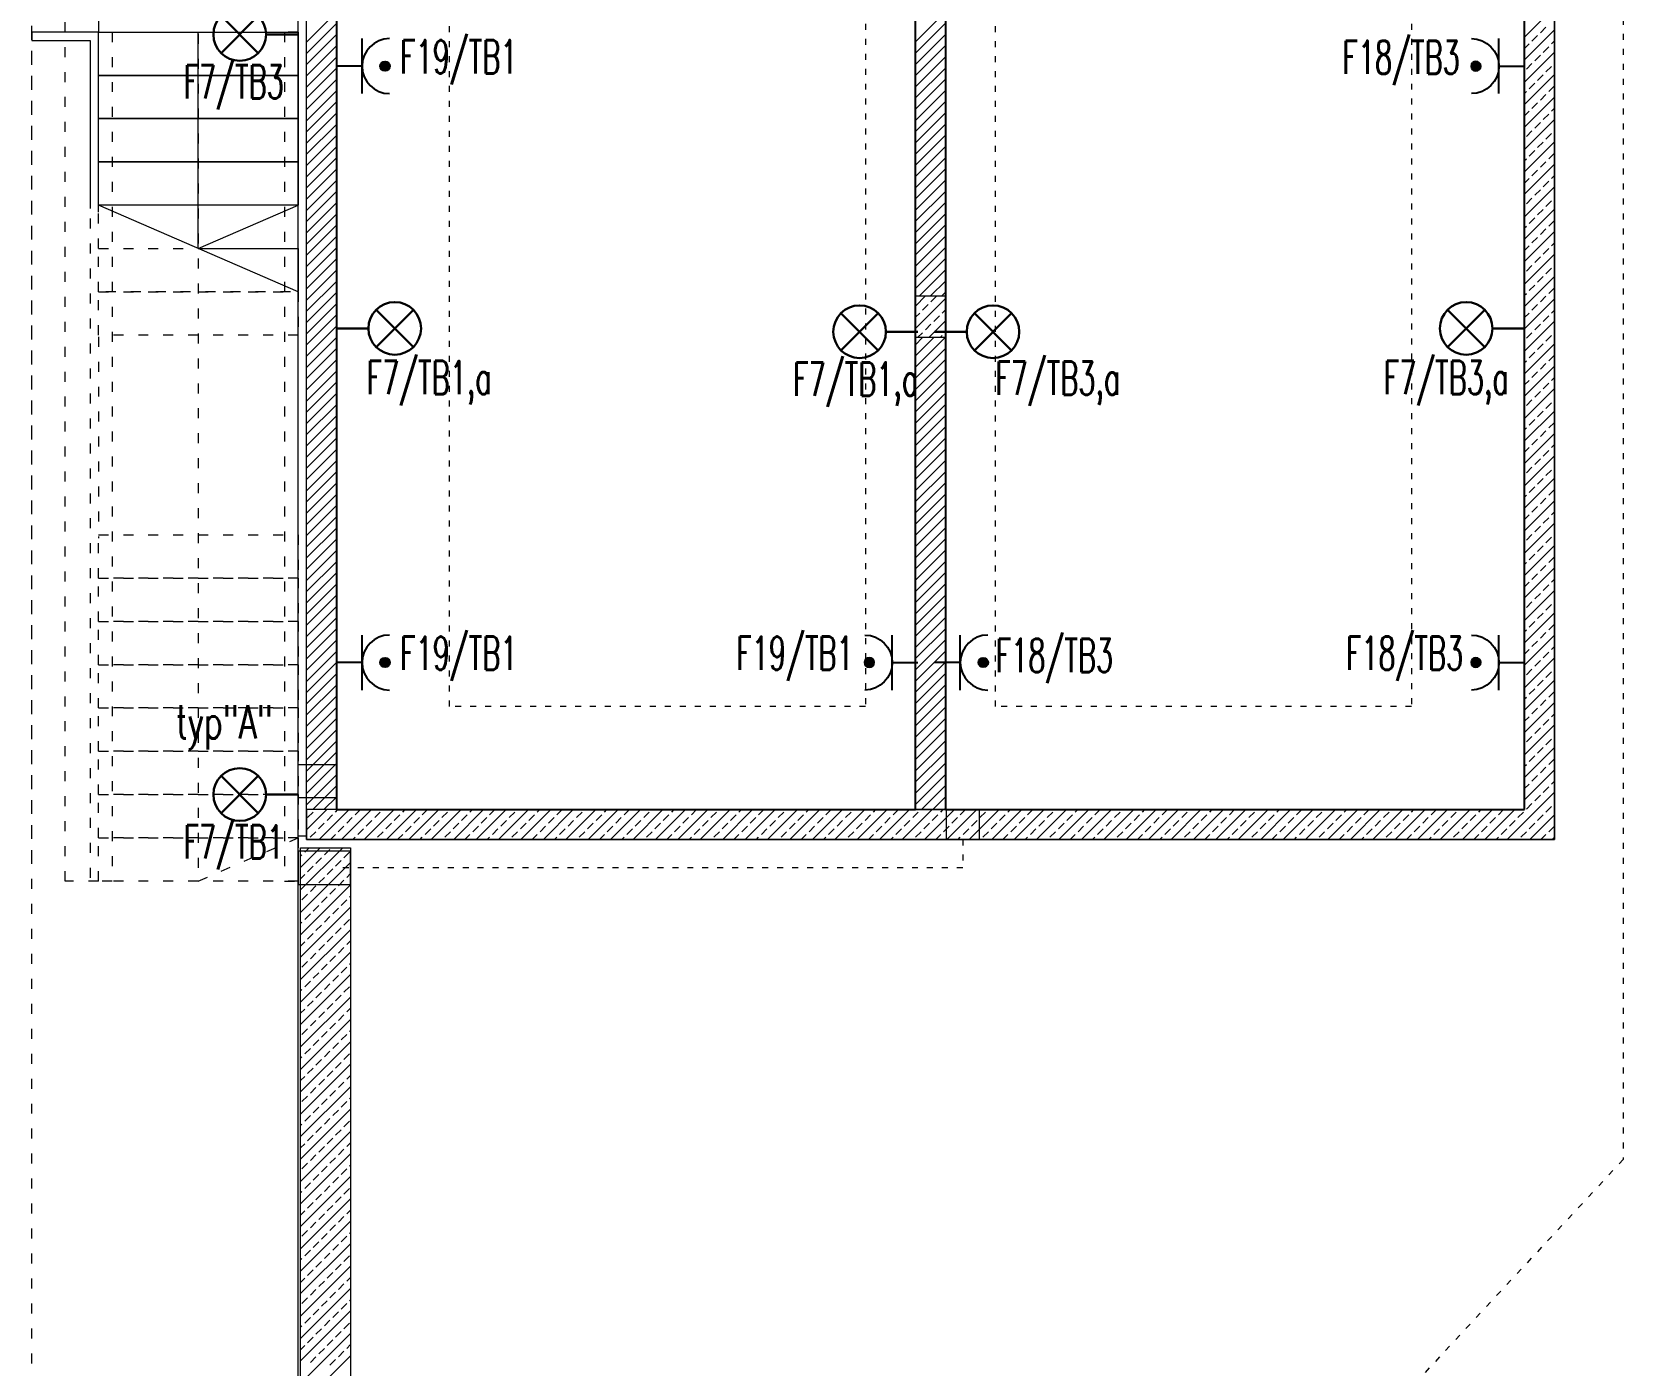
# Model space of a CAD drawing. Header units: millimetres. Extents: x 1780 to 154263, y -7240 to 17216.
# Drawn here: x 114868 to 115825, y 4085 to 4886 of the extents above; entities that cross this region are included whole.
import ezdxf

# ---------------------------------------------------------------- set-up
doc = ezdxf.new("R2010")
doc.units = ezdxf.units.MM
doc.linetypes.add('ACAD_ISO03W100', pattern=[30, 12, -18])
for name, color, linetype, lineweight in [('2d_SX_aranżacja niedrukowana', 191, 'Continuous', 5), ('2d_SX_gruba przekroje', 90, 'Continuous', 20), ('2d_SX_instalacje szkic - wentylacja nawiew', 170, 'Continuous', 5), ('2d_SX_instalacje szkic - wentylacja wywiew', 14, 'Continuous', 5), ('2d_SX_oznaczenia', 40, 'Continuous', 0), ('2d_SX_przebicia', 96, 'Continuous', 13), ('2d_SX_szraf', 251, 'Continuous', 0), ('2d_SX_warstwy', 181, 'Continuous', 9), ('2d_SX_widok', 10, 'Continuous', 9), ('SX_PZT_utwardzona', 10, 'Continuous', 9)]:
    doc.layers.add(name, color=color, linetype=linetype, lineweight=lineweight)
doc.layers.add('2d_SX_powierzchnia', color=251, linetype='Continuous', plot=False)
doc.layers.add('2d_SX_rewizja 18 września', color=210, linetype='Continuous')
doc.layers.add('60 instalacje elektryka', color=10, linetype='Continuous')
doc.styles.add('OPIS', font='simplex.shx', dxfattribs={"width": 0.7, "height": 4})

# ---------------------------------------------------------------- blocks, each defined once
blk = doc.blocks.new('PDKLD B2')
at = {"layer": '2d_SX_aranżacja niedrukowana', "color": 8, "linetype": 'ACAD_ISO03W100', "ltscale": 0.3}
for p, q in [((107485.88, -11805.09), (107485.88, -11305.09)), ((107735.88, -11305.09), (107735.88, -11805.09)), ((107813.88, -11805.09), (107813.88, -11305.09)), ((108063.88, -11305.09), (108063.88, -11805.09)), ((107735.88, -11805.09), (107485.88, -11805.09)), ((108063.88, -11805.09), (107813.88, -11805.09))]:
    blk.add_line(p, q, dxfattribs=at)
at = {"layer": '2d_SX_gruba przekroje', "color": 8}
for p, q in [((108149.88, -11252.09), (108149.88, -11885.09)), ((107394.88, -11885.09), (107394.88, -11280.09)), ((107417.88, -11275.09), (107417.88, -11867.09)), ((107765.88, -11275.09), (107765.88, -11867.09)), ((107783.88, -11867.09), (107783.88, -11275.09)), ((108131.88, -11867.09), (108131.88, -11275.09)), ((107417.88, -11867.09), (107763.38, -11867.09)), ((107781.38, -11867.09), (108131.88, -11867.09)), ((107399.88, -11883.09), (107394.88, -11883.09)), ((107394.88, -12235.36), (107394.88, -11884.09)), ((107394.88, -11885.09), (107394.88, -11885.09)), ((108149.88, -11885.09), (107399.88, -11885.09)), ((107426.38, -11890.09), (107426.38, -12226.92))]:
    blk.add_line(p, q, dxfattribs=at)
at = {"layer": '2d_SX_instalacje szkic - wentylacja nawiew', "color": 8, "linetype": 'ACAD_ISO03W100', "ltscale": 0.3}
for p, q in [((107794.38, -11885.09), (107794.38, -11902.09)), ((107794.38, -11902.09), (107417.88, -11902.09))]:
    blk.add_line(p, q, dxfattribs=at)
at = {"layer": '2d_SX_instalacje szkic - wentylacja wywiew', "color": 8, "linetype": 'ACAD_ISO03W100', "ltscale": 0.3}
for p, q in [((108191.13, -11275.09), (108191.13, -12077.34)), ((108191.13, -12077.34), (107717.38, -12586.09))]:
    blk.add_line(p, q, dxfattribs=at)
at = {"layer": '2d_SX_oznaczenia', "color": 8, "ltscale": 0.5}
for p, q in [((107334.88, -11530.09), (107334.88, -11400.09)), ((107394.88, -11556.09), (107274.88, -11504.09)), ((107334.88, -11530.09), (107394.88, -11504.09))]:
    blk.add_line(p, q, dxfattribs=at)
at = {"layer": '2d_SX_oznaczenia', "color": 8, "linetype": 'ACAD_ISO03W100', "ltscale": 0.5}
for p, q in [((107334.88, -11401.09), (107334.88, -11910.09)), ((107334.88, -11910.09), (107394.88, -11884.09))]:
    blk.add_line(p, q, dxfattribs=at)
at = {"layer": '2d_SX_powierzchnia', "color": 8}
for p, q in [((107417.88, -11275.09), (107417.88, -11867.09)), ((107765.88, -11867.09), (107765.88, -11275.09)), ((107783.88, -11275.09), (107783.88, -11867.09)), ((108131.88, -11867.09), (108131.88, -11275.09)), ((107417.88, -11867.09), (107765.88, -11867.09)), ((107783.88, -11867.09), (108131.88, -11867.09))]:
    blk.add_line(p, q, dxfattribs=at)
at = {"layer": '2d_SX_przebicia', "color": 8}
for p, q in [((107394.88, -11860.09), (107394.88, -11840.09)), ((107394.88, -11840.09), (107417.88, -11840.09)), ((107417.88, -11840.09), (107417.88, -11860.09)), ((107417.88, -11860.09), (107394.88, -11860.09)), ((107784.38, -11867.09), (107784.38, -11885.09)), ((107804.38, -11867.09), (107784.38, -11867.09)), ((107804.38, -11885.09), (107804.38, -11867.09)), ((107784.38, -11885.09), (107804.38, -11885.09)), ((107426.38, -11892.09), (107394.88, -11892.09)), ((107394.88, -11892.09), (107394.88, -11912.09)), ((107426.38, -11912.09), (107426.38, -11892.09)), ((107394.88, -11912.09), (107426.38, -11912.09))]:
    blk.add_line(p, q, dxfattribs=at)
at = {"layer": '2d_SX_szraf', "color": 8, "linetype": 'Continuous'}
for p, q in [((107399.88, -11406.18), (107417.88, -11388.18)), ((107765.88, -11406.01), (107783.88, -11388.01)), ((108131.88, -11403.24), (108149.88, -11385.24)), ((107399.88, -11412.91), (107417.88, -11394.91)), ((107765.88, -11412.74), (107783.88, -11394.74)), ((108141.37, -11400.49), (108144.74, -11397.12)), ((107399.88, -11419.65), (107417.88, -11401.65)), ((107765.88, -11419.48), (107783.88, -11401.48)), ((108131.88, -11416.72), (108149.88, -11398.72)), ((108131.88, -11409.98), (108134.63, -11407.22)), ((108136.32, -11405.54), (108139.68, -11402.17)), ((108148.1, -11407.22), (108149.88, -11405.45)), ((107399.88, -11426.38), (107417.88, -11408.38)), ((107399.88, -11433.12), (107417.88, -11415.12)), ((107765.88, -11426.21), (107783.88, -11408.21)), ((107765.88, -11432.95), (107783.88, -11414.95)), ((108131.88, -11430.19), (108149.88, -11412.19)), ((108138, -11417.33), (108141.37, -11413.96)), ((108143.05, -11412.28), (108146.42, -11408.91)), ((107399.88, -11439.85), (107417.88, -11421.85)), ((107765.88, -11439.68), (107783.88, -11421.68)), ((108131.88, -11443.66), (108149.88, -11425.66)), ((108132.95, -11422.38), (108136.32, -11419.01)), ((108139.68, -11429.11), (108143.05, -11425.75)), ((108144.74, -11424.06), (108148.1, -11420.69)), ((108149.79, -11419.01), (108149.88, -11418.92)), ((107399.88, -11446.59), (107417.88, -11428.59)), ((107399.88, -11453.32), (107417.88, -11435.32)), ((107765.88, -11446.42), (107783.88, -11428.42)), ((107765.88, -11453.15), (107783.88, -11435.15)), ((108131.88, -11436.92), (108132.95, -11435.85)), ((108134.63, -11434.16), (108138, -11430.8)), ((108146.42, -11435.85), (108149.79, -11432.48)), ((107399.88, -11460.06), (107417.88, -11442.06)), ((107765.88, -11459.89), (107783.88, -11441.89)), ((108131.88, -11457.13), (108149.88, -11439.13)), ((108136.32, -11445.95), (108139.68, -11442.58)), ((108141.37, -11440.9), (108144.74, -11437.53)), ((108148.1, -11447.63), (108149.88, -11445.86)), ((107399.88, -11466.79), (107417.88, -11448.79)), ((107399.88, -11473.53), (107417.88, -11455.53)), ((107765.88, -11466.62), (107783.88, -11448.62)), ((107765.88, -11473.36), (107783.88, -11455.36)), ((108131.88, -11450.39), (108134.63, -11447.63)), ((108131.88, -11470.6), (108149.88, -11452.6)), ((108138, -11457.74), (108141.37, -11454.37)), ((108143.05, -11452.69), (108146.42, -11449.32)), ((107399.88, -11480.26), (107417.88, -11462.26)), ((107765.88, -11480.09), (107783.88, -11462.09)), ((108132.95, -11462.79), (108136.32, -11459.42)), ((108144.74, -11464.47), (108148.1, -11461.11)), ((108149.79, -11459.42), (108149.88, -11459.33)), ((107399.88, -11487), (107417.88, -11469)), ((107765.88, -11486.83), (107783.88, -11468.83)), ((108131.88, -11484.07), (108149.88, -11466.07)), ((108134.63, -11474.58), (108138, -11471.21)), ((108139.68, -11469.52), (108143.05, -11466.16)), ((108146.42, -11476.26), (108149.79, -11472.89)), ((107399.88, -11493.73), (107417.88, -11475.73)), ((107399.88, -11500.47), (107417.88, -11482.47)), ((107765.88, -11493.56), (107783.88, -11475.56)), ((107765.88, -11500.3), (107783.88, -11482.3)), ((108131.88, -11477.33), (108132.95, -11476.26)), ((108131.88, -11497.54), (108149.88, -11479.54)), ((108136.32, -11486.36), (108139.68, -11482.99)), ((108141.37, -11481.31), (108144.74, -11477.94)), ((107399.88, -11507.2), (107417.88, -11489.2)), ((107765.88, -11507.03), (107783.88, -11489.03)), ((108131.88, -11490.8), (108134.63, -11488.05)), ((108131.88, -11511.01), (108149.88, -11493.01)), ((108143.05, -11493.1), (108146.42, -11489.73)), ((108148.1, -11488.05), (108149.88, -11486.27)), ((107399.88, -11513.94), (107417.88, -11495.94)), ((107399.88, -11520.67), (107417.88, -11502.67)), ((107765.88, -11513.77), (107783.88, -11495.77)), ((107765.88, -11520.5), (107783.88, -11502.5)), ((108132.95, -11503.2), (108136.32, -11499.83)), ((108138, -11498.15), (108141.37, -11494.78)), ((108144.74, -11504.88), (108148.1, -11501.52)), ((108149.79, -11499.83), (108149.88, -11499.74)), ((107399.88, -11527.41), (107417.88, -11509.41)), ((107765.88, -11527.24), (107783.88, -11509.24)), ((108131.88, -11524.48), (108149.88, -11506.48)), ((108134.63, -11514.99), (108138, -11511.62)), ((108139.68, -11509.94), (108143.05, -11506.57)), ((107399.88, -11534.14), (107417.88, -11516.14)), ((107765.88, -11533.97), (107783.88, -11515.97)), ((107765.88, -11540.71), (107783.88, -11522.71)), ((108131.88, -11517.74), (108132.95, -11516.67)), ((108131.88, -11537.95), (108149.88, -11519.95)), ((108141.37, -11521.72), (108144.74, -11518.35)), ((108146.42, -11516.67), (108149.79, -11513.3)), ((107399.88, -11540.88), (107417.88, -11522.88)), ((107399.88, -11547.62), (107417.88, -11529.62)), ((107765.88, -11547.45), (107783.88, -11529.45)), ((108131.88, -11531.21), (108134.63, -11528.46)), ((108136.32, -11526.77), (108139.68, -11523.41)), ((108143.05, -11533.51), (108146.42, -11530.14)), ((108148.1, -11528.46), (108149.88, -11526.68)), ((107399.88, -11554.35), (107417.88, -11536.35)), ((107765.88, -11554.18), (107783.88, -11536.18)), ((108131.88, -11551.42), (108149.88, -11533.42)), ((108132.95, -11543.61), (108136.32, -11540.24)), ((108138, -11538.56), (108141.37, -11535.19)), ((108144.74, -11545.3), (108148.1, -11541.93)), ((108149.79, -11540.24), (108149.88, -11540.15)), ((107399.88, -11561.09), (107417.88, -11543.09)), ((107399.88, -11567.82), (107417.88, -11549.82)), ((107768.2, -11558.59), (107783.88, -11542.92)), ((107774.94, -11558.59), (107783.88, -11549.65)), ((108131.88, -11564.89), (108149.88, -11546.89)), ((108139.68, -11550.35), (108143.05, -11546.98)), ((107399.88, -11574.56), (107417.88, -11556.56)), ((107765.88, -11564.69), (107771.98, -11558.59)), ((107765.88, -11578.16), (107783.88, -11560.16)), ((107775.17, -11562.13), (107778.53, -11558.77)), ((107781.68, -11558.59), (107783.88, -11556.39)), ((108131.88, -11558.15), (108132.95, -11557.08)), ((108131.88, -11578.36), (108149.88, -11560.36)), ((108134.63, -11555.4), (108138, -11552.03)), ((108141.37, -11562.13), (108144.74, -11558.77)), ((108146.42, -11557.08), (108149.79, -11553.71)), ((107399.88, -11581.29), (107417.88, -11563.29)), ((107399.88, -11588.03), (107417.88, -11570.03)), ((107765.88, -11571.42), (107768.43, -11568.87)), ((107770.12, -11567.18), (107773.48, -11563.82)), ((107776.85, -11573.92), (107780.22, -11570.55)), ((107781.9, -11568.87), (107783.88, -11566.89)), ((108131.88, -11571.62), (108134.63, -11568.87)), ((108136.32, -11567.18), (108139.68, -11563.82)), ((108143.05, -11573.92), (108146.42, -11570.55)), ((108148.1, -11568.87), (108149.88, -11567.09)), ((107399.88, -11594.76), (107417.88, -11576.76)), ((107771.8, -11578.97), (107775.17, -11575.6)), ((107773.92, -11583.59), (107783.88, -11573.63)), ((108131.88, -11591.83), (108149.88, -11573.83)), ((108138, -11578.97), (108141.37, -11575.6)), ((107399.88, -11601.5), (107417.88, -11583.5)), ((107765.88, -11587.86), (107770.15, -11583.59)), ((107765.88, -11594.59), (107776.88, -11583.59)), ((107765.88, -11601.33), (107783.62, -11583.59)), ((107767.18, -11583.59), (107770.12, -11580.65)), ((107780.65, -11583.59), (107781.9, -11582.34)), ((107783.59, -11580.65), (107783.88, -11580.36)), ((108131.88, -11605.3), (108149.88, -11587.3)), ((108132.95, -11584.02), (108136.32, -11580.65)), ((108139.68, -11590.76), (108143.05, -11587.39)), ((108144.74, -11585.71), (108148.1, -11582.34)), ((108149.79, -11580.65), (108149.88, -11580.57)), ((107399.88, -11608.23), (107417.88, -11590.23)), ((107399.88, -11614.97), (107417.88, -11596.97)), ((107765.88, -11608.06), (107783.88, -11590.06)), ((107765.88, -11614.8), (107783.88, -11596.8)), ((108131.88, -11598.57), (108132.95, -11597.49)), ((108134.63, -11595.81), (108138, -11592.44)), ((108141.37, -11602.54), (108144.74, -11599.18)), ((108146.42, -11597.49), (108149.79, -11594.13)), ((107399.88, -11621.7), (107417.88, -11603.7)), ((107765.88, -11621.53), (107783.88, -11603.53)), ((108131.88, -11618.77), (108149.88, -11600.77)), ((108136.32, -11607.6), (108139.68, -11604.23)), ((108148.1, -11609.28), (108149.88, -11607.51)), ((107399.88, -11628.44), (107417.88, -11610.44)), ((107399.88, -11635.17), (107417.88, -11617.17)), ((107765.88, -11628.27), (107783.88, -11610.27)), ((107765.88, -11635), (107783.88, -11617)), ((108131.88, -11612.04), (108134.63, -11609.28)), ((108131.88, -11632.24), (108149.88, -11614.24)), ((108138, -11619.38), (108141.37, -11616.01)), ((108143.05, -11614.33), (108146.42, -11610.96)), ((107399.88, -11641.91), (107417.88, -11623.91)), ((107765.88, -11641.74), (107783.88, -11623.74)), ((108131.88, -11645.71), (108149.88, -11627.71)), ((108132.95, -11624.43), (108136.32, -11621.07)), ((108139.68, -11631.17), (108143.05, -11627.8)), ((108144.74, -11626.12), (108148.1, -11622.75)), ((108149.79, -11621.07), (108149.88, -11620.98)), ((107399.88, -11648.64), (107417.88, -11630.64)), ((107399.88, -11655.38), (107417.88, -11637.38)), ((107765.88, -11648.47), (107783.88, -11630.47)), ((107765.88, -11655.21), (107783.88, -11637.21)), ((108134.63, -11636.22), (108138, -11632.85)), ((108146.42, -11637.9), (108149.79, -11634.54)), ((107399.88, -11662.11), (107417.88, -11644.11)), ((107765.88, -11661.94), (107783.88, -11643.94)), ((108131.88, -11638.98), (108132.95, -11637.9)), ((108131.88, -11659.18), (108149.88, -11641.18)), ((108136.32, -11648.01), (108139.68, -11644.64)), ((108141.37, -11642.96), (108144.74, -11639.59)), ((107399.88, -11668.85), (107417.88, -11650.85)), ((107765.88, -11668.68), (107783.88, -11650.68)), ((108131.88, -11652.45), (108134.63, -11649.69)), ((108131.88, -11672.65), (108149.88, -11654.65)), ((108138, -11659.79), (108141.37, -11656.43)), ((108143.05, -11654.74), (108146.42, -11651.37)), ((108148.1, -11649.69), (108149.88, -11647.92)), ((107399.88, -11675.58), (107417.88, -11657.58)), ((107399.88, -11682.32), (107417.88, -11664.32)), ((107765.88, -11675.41), (107783.88, -11657.41)), ((107765.88, -11682.15), (107783.88, -11664.15)), ((108132.95, -11664.84), (108136.32, -11661.48)), ((108144.74, -11666.53), (108148.1, -11663.16)), ((108149.79, -11661.48), (108149.88, -11661.39)), ((107399.88, -11689.05), (107417.88, -11671.05)), ((107765.88, -11688.88), (107783.88, -11670.88)), ((108131.88, -11686.12), (108149.88, -11668.12)), ((108134.63, -11676.63), (108138, -11673.26)), ((108139.68, -11671.58), (108143.05, -11668.21)), ((108146.42, -11678.32), (108149.79, -11674.95)), ((107399.88, -11695.79), (107417.88, -11677.79)), ((107399.88, -11702.52), (107417.88, -11684.52)), ((107765.88, -11695.62), (107783.88, -11677.62)), ((107765.88, -11702.35), (107783.88, -11684.35)), ((108131.88, -11679.39), (108132.95, -11678.32)), ((108131.88, -11699.59), (108149.88, -11681.59)), ((108136.32, -11688.42), (108139.68, -11685.05)), ((108141.37, -11683.37), (108144.74, -11680)), ((107399.88, -11709.26), (107417.88, -11691.26)), ((107765.88, -11709.09), (107783.88, -11691.09)), ((108131.88, -11692.86), (108134.63, -11690.1)), ((108143.05, -11695.15), (108146.42, -11691.79)), ((108148.1, -11690.1), (108149.88, -11688.33)), ((107399.88, -11715.99), (107417.88, -11697.99)), ((107765.88, -11715.82), (107783.88, -11697.82)), ((108131.88, -11713.06), (108149.88, -11695.06)), ((108132.95, -11705.26), (108136.32, -11701.89)), ((108138, -11700.2), (108141.37, -11696.84)), ((108144.74, -11706.94), (108148.1, -11703.57)), ((108149.79, -11701.89), (108149.88, -11701.8)), ((107399.88, -11722.73), (107417.88, -11704.73)), ((107399.88, -11729.47), (107417.88, -11711.47)), ((107765.88, -11722.56), (107783.88, -11704.56)), ((107765.88, -11729.3), (107783.88, -11711.3)), ((108131.88, -11726.53), (108149.88, -11708.53)), ((108134.63, -11717.04), (108138, -11713.67)), ((108139.68, -11711.99), (108143.05, -11708.62)), ((107399.88, -11736.2), (107417.88, -11718.2)), ((107765.88, -11736.03), (107783.88, -11718.03)), ((108131.88, -11719.8), (108132.95, -11718.73)), ((108131.88, -11740), (108149.88, -11722)), ((108141.37, -11723.78), (108144.74, -11720.41)), ((108146.42, -11718.73), (108149.79, -11715.36)), ((107399.88, -11742.94), (107417.88, -11724.94)), ((107399.88, -11749.67), (107417.88, -11731.67)), ((107765.88, -11742.77), (107783.88, -11724.77)), ((107765.88, -11749.5), (107783.88, -11731.5)), ((108131.88, -11733.27), (108134.63, -11730.51)), ((108136.32, -11728.83), (108139.68, -11725.46)), ((108143.05, -11735.56), (108146.42, -11732.2)), ((108148.1, -11730.51), (108149.88, -11728.74)), ((107399.88, -11756.41), (107417.88, -11738.41)), ((107765.88, -11756.24), (107783.88, -11738.24)), ((108131.88, -11753.47), (108149.88, -11735.47)), ((108132.95, -11745.67), (108136.32, -11742.3)), ((108138, -11740.62), (108141.37, -11737.25)), ((108149.79, -11742.3), (108149.88, -11742.21)), ((107399.88, -11763.14), (107417.88, -11745.14)), ((107399.88, -11769.88), (107417.88, -11751.88)), ((107765.88, -11762.97), (107783.88, -11744.97)), ((107765.88, -11769.71), (107783.88, -11751.71)), ((108131.88, -11766.95), (108149.88, -11748.95)), ((108139.68, -11752.4), (108143.05, -11749.03)), ((108144.74, -11747.35), (108148.1, -11743.98)), ((107399.88, -11776.61), (107417.88, -11758.61)), ((107765.88, -11776.44), (107783.88, -11758.44)), ((108131.88, -11760.21), (108132.95, -11759.14)), ((108134.63, -11757.45), (108138, -11754.09)), ((108141.37, -11764.19), (108144.74, -11760.82)), ((108146.42, -11759.14), (108149.79, -11755.77)), ((107399.88, -11783.35), (107417.88, -11765.35)), ((107765.88, -11783.18), (107783.88, -11765.18)), ((108131.88, -11780.42), (108149.88, -11762.42)), ((108131.88, -11773.68), (108134.63, -11770.92)), ((108136.32, -11769.24), (108139.68, -11765.87)), ((108148.1, -11770.92), (108149.88, -11769.15)), ((107399.88, -11790.08), (107417.88, -11772.08)), ((107399.88, -11796.82), (107417.88, -11778.82)), ((107765.88, -11789.91), (107783.88, -11771.91)), ((107765.88, -11796.65), (107783.88, -11778.65)), ((108131.88, -11793.89), (108149.88, -11775.89)), ((108138, -11781.03), (108141.37, -11777.66)), ((108143.05, -11775.98), (108146.42, -11772.61)), ((107399.88, -11803.55), (107417.88, -11785.55)), ((107765.88, -11803.38), (107783.88, -11785.38)), ((108131.88, -11807.36), (108149.88, -11789.36)), ((108132.95, -11786.08), (108136.32, -11782.71)), ((108139.68, -11792.81), (108143.05, -11789.45)), ((108144.74, -11787.76), (108148.1, -11784.39)), ((108149.79, -11782.71), (108149.88, -11782.62)), ((107399.88, -11810.29), (107417.88, -11792.29)), ((107399.88, -11817.02), (107417.88, -11799.02)), ((107765.88, -11810.12), (107783.88, -11792.12)), ((107765.88, -11816.85), (107783.88, -11798.85)), ((108131.88, -11800.62), (108132.95, -11799.55)), ((108134.63, -11797.86), (108138, -11794.5)), ((108146.42, -11799.55), (108149.79, -11796.18)), ((107399.88, -11823.76), (107417.88, -11805.76)), ((107765.88, -11823.59), (107783.88, -11805.59)), ((108131.88, -11820.83), (108149.88, -11802.83)), ((108136.32, -11809.65), (108139.68, -11806.28)), ((108141.37, -11804.6), (108144.74, -11801.23)), ((108148.1, -11811.34), (108149.88, -11809.56)), ((107399.88, -11830.49), (107417.88, -11812.49)), ((107399.88, -11837.23), (107417.88, -11819.23)), ((107765.88, -11830.32), (107783.88, -11812.32)), ((107765.88, -11837.06), (107783.88, -11819.06)), ((108131.88, -11814.09), (108134.63, -11811.34)), ((108131.88, -11834.3), (108149.88, -11816.3)), ((108138, -11821.44), (108141.37, -11818.07)), ((108143.05, -11816.39), (108146.42, -11813.02)), ((107399.88, -11843.96), (107417.88, -11825.96)), ((107765.88, -11843.79), (107783.88, -11825.79)), ((108132.95, -11826.49), (108136.32, -11823.12)), ((108144.74, -11828.17), (108148.1, -11824.81)), ((108149.79, -11823.12), (108149.88, -11823.03)), ((107399.88, -11850.7), (107417.88, -11832.7)), ((107765.88, -11850.53), (107783.88, -11832.53)), ((108131.88, -11847.77), (108149.88, -11829.77)), ((108134.63, -11838.28), (108138, -11834.91)), ((108139.68, -11833.22), (108143.05, -11829.86)), ((108146.42, -11839.96), (108149.79, -11836.59)), ((107399.88, -11857.43), (107417.88, -11839.43)), ((107399.88, -11864.17), (107417.88, -11846.17)), ((107765.88, -11857.26), (107783.88, -11839.26)), ((107765.88, -11864), (107783.88, -11846)), ((108131.88, -11841.03), (108132.95, -11839.96)), ((108131.88, -11861.24), (108149.88, -11843.24)), ((108136.32, -11850.06), (108139.68, -11846.7)), ((108141.37, -11845.01), (108144.74, -11841.64)), ((107403.69, -11867.09), (107417.88, -11852.9)), ((107769.52, -11867.09), (107783.88, -11852.73)), ((108121.5, -11885.09), (108149.88, -11856.71)), ((108131.88, -11854.5), (108134.63, -11851.75)), ((108143.05, -11856.8), (108146.42, -11853.43)), ((108148.1, -11851.75), (108149.88, -11849.97)), ((107410.43, -11867.09), (107417.88, -11859.64)), ((107417.16, -11867.09), (107417.88, -11866.37)), ((107776.26, -11867.09), (107783.88, -11859.47)), ((107782.99, -11867.09), (107783.88, -11866.2)), ((108132.95, -11866.9), (108136.32, -11863.53)), ((108138, -11861.85), (108141.37, -11858.48)), ((108144.74, -11868.58), (108148.1, -11865.22)), ((108149.79, -11863.53), (108149.88, -11863.44)), ((107399.88, -11879.31), (107412.1, -11867.09)), ((107400.5, -11871.95), (107403.86, -11868.58)), ((107407.23, -11878.69), (107410.6, -11875.32)), ((107407.57, -11885.09), (107425.57, -11867.09)), ((107412.28, -11873.64), (107415.65, -11870.27)), ((107417.33, -11868.58), (107418.83, -11867.09)), ((107421.04, -11885.09), (107439.04, -11867.09)), ((107424.07, -11875.32), (107427.44, -11871.95)), ((107429.12, -11870.27), (107432.3, -11867.09)), ((107434.51, -11885.09), (107452.51, -11867.09)), ((107435.86, -11877), (107439.22, -11873.64)), ((107440.91, -11871.95), (107444.28, -11868.58)), ((107447.64, -11878.69), (107451.01, -11875.32)), ((107447.98, -11885.09), (107465.98, -11867.09)), ((107452.69, -11873.64), (107456.06, -11870.27)), ((107457.75, -11868.58), (107459.24, -11867.09)), ((107461.45, -11885.09), (107479.45, -11867.09)), ((107464.48, -11875.32), (107467.85, -11871.95)), ((107469.53, -11870.27), (107472.71, -11867.09)), ((107474.92, -11885.09), (107492.92, -11867.09)), ((107476.27, -11877), (107479.64, -11873.64)), ((107481.32, -11871.95), (107484.69, -11868.58)), ((107488.05, -11878.69), (107491.42, -11875.32)), ((107488.39, -11885.09), (107506.39, -11867.09)), ((107493.11, -11873.64), (107496.47, -11870.27)), ((107498.16, -11868.58), (107499.65, -11867.09)), ((107501.86, -11885.09), (107519.86, -11867.09)), ((107504.89, -11875.32), (107508.26, -11871.95)), ((107509.94, -11870.27), (107513.12, -11867.09)), ((107515.33, -11885.09), (107533.33, -11867.09)), ((107516.68, -11877), (107520.05, -11873.64)), ((107521.73, -11871.95), (107525.1, -11868.58)), ((107528.47, -11878.69), (107531.83, -11875.32)), ((107528.8, -11885.09), (107546.8, -11867.09)), ((107533.52, -11873.64), (107536.88, -11870.27)), ((107538.57, -11868.58), (107540.07, -11867.09)), ((107542.27, -11885.09), (107560.27, -11867.09)), ((107545.3, -11875.32), (107548.67, -11871.95)), ((107550.35, -11870.27), (107553.54, -11867.09)), ((107555.74, -11885.09), (107573.74, -11867.09)), ((107557.09, -11877), (107560.46, -11873.64)), ((107562.14, -11871.95), (107565.51, -11868.58)), ((107568.88, -11878.69), (107572.24, -11875.32)), ((107569.21, -11885.09), (107587.21, -11867.09)), ((107573.93, -11873.64), (107577.3, -11870.27)), ((107578.98, -11868.58), (107580.48, -11867.09)), ((107582.68, -11885.09), (107600.68, -11867.09)), ((107585.71, -11875.32), (107589.08, -11871.95)), ((107590.77, -11870.27), (107593.95, -11867.09)), ((107596.15, -11885.09), (107614.15, -11867.09)), ((107597.5, -11877), (107600.87, -11873.64)), ((107602.55, -11871.95), (107605.92, -11868.58)), ((107609.29, -11878.69), (107612.66, -11875.32)), ((107609.62, -11885.09), (107627.62, -11867.09)), ((107614.34, -11873.64), (107617.71, -11870.27)), ((107619.39, -11868.58), (107620.89, -11867.09)), ((107623.09, -11885.09), (107641.09, -11867.09)), ((107626.13, -11875.32), (107629.49, -11871.95)), ((107631.18, -11870.27), (107634.36, -11867.09)), ((107636.56, -11885.09), (107654.56, -11867.09)), ((107637.91, -11877), (107641.28, -11873.64)), ((107642.96, -11871.95), (107646.33, -11868.58)), ((107649.7, -11878.69), (107653.07, -11875.32)), ((107650.03, -11885.09), (107668.03, -11867.09)), ((107654.75, -11873.64), (107658.12, -11870.27)), ((107659.8, -11868.58), (107661.3, -11867.09)), ((107663.5, -11885.09), (107681.5, -11867.09)), ((107666.54, -11875.32), (107669.9, -11871.95)), ((107671.59, -11870.27), (107674.77, -11867.09)), ((107676.97, -11885.09), (107694.97, -11867.09)), ((107678.32, -11877), (107681.69, -11873.64)), ((107683.37, -11871.95), (107686.74, -11868.58)), ((107690.11, -11878.69), (107693.48, -11875.32)), ((107690.45, -11885.09), (107708.45, -11867.09)), ((107695.16, -11873.64), (107698.53, -11870.27)), ((107700.21, -11868.58), (107701.71, -11867.09)), ((107703.92, -11885.09), (107721.92, -11867.09)), ((107706.95, -11875.32), (107710.32, -11871.95)), ((107712, -11870.27), (107715.18, -11867.09)), ((107717.39, -11885.09), (107735.39, -11867.09)), ((107718.73, -11877), (107722.1, -11873.64)), ((107723.79, -11871.95), (107727.15, -11868.58)), ((107730.52, -11878.69), (107733.89, -11875.32)), ((107730.86, -11885.09), (107748.86, -11867.09)), ((107735.57, -11873.64), (107738.94, -11870.27)), ((107740.62, -11868.58), (107742.12, -11867.09)), ((107744.33, -11885.09), (107762.33, -11867.09)), ((107747.36, -11875.32), (107750.73, -11871.95)), ((107752.41, -11870.27), (107755.59, -11867.09)), ((107757.8, -11885.09), (107775.8, -11867.09)), ((107759.15, -11877), (107762.51, -11873.64)), ((107764.2, -11871.95), (107767.56, -11868.58)), ((107770.93, -11878.69), (107774.3, -11875.32)), ((107771.27, -11885.09), (107789.27, -11867.09)), ((107775.98, -11873.64), (107779.35, -11870.27)), ((107781.03, -11868.58), (107782.53, -11867.09)), ((107784.74, -11885.09), (107802.74, -11867.09)), ((107787.77, -11875.32), (107791.14, -11871.95)), ((107792.82, -11870.27), (107796, -11867.09)), ((107798.21, -11885.09), (107816.21, -11867.09)), ((107799.56, -11877), (107802.92, -11873.64)), ((107804.61, -11871.95), (107807.98, -11868.58)), ((107811.34, -11878.69), (107814.71, -11875.32)), ((107811.68, -11885.09), (107829.68, -11867.09)), ((107816.39, -11873.64), (107819.76, -11870.27)), ((107821.45, -11868.58), (107822.94, -11867.09)), ((107825.15, -11885.09), (107843.15, -11867.09)), ((107828.18, -11875.32), (107831.55, -11871.95)), ((107833.23, -11870.27), (107836.41, -11867.09)), ((107838.62, -11885.09), (107856.62, -11867.09)), ((107839.97, -11877), (107843.34, -11873.64)), ((107845.02, -11871.95), (107848.39, -11868.58)), ((107851.75, -11878.69), (107855.12, -11875.32)), ((107852.09, -11885.09), (107870.09, -11867.09)), ((107856.81, -11873.64), (107860.17, -11870.27)), ((107861.86, -11868.58), (107863.35, -11867.09)), ((107865.56, -11885.09), (107883.56, -11867.09)), ((107868.59, -11875.32), (107871.96, -11871.95)), ((107873.64, -11870.27), (107876.82, -11867.09)), ((107879.03, -11885.09), (107897.03, -11867.09)), ((107880.38, -11877), (107883.75, -11873.64)), ((107885.43, -11871.95), (107888.8, -11868.58)), ((107892.17, -11878.69), (107895.53, -11875.32)), ((107892.5, -11885.09), (107910.5, -11867.09)), ((107897.22, -11873.64), (107900.58, -11870.27)), ((107902.27, -11868.58), (107903.77, -11867.09)), ((107905.97, -11885.09), (107923.97, -11867.09)), ((107909, -11875.32), (107912.37, -11871.95)), ((107914.06, -11870.27), (107917.24, -11867.09)), ((107919.44, -11885.09), (107937.44, -11867.09)), ((107920.79, -11877), (107924.16, -11873.64)), ((107925.84, -11871.95), (107929.21, -11868.58)), ((107932.58, -11878.69), (107935.94, -11875.32)), ((107932.91, -11885.09), (107950.91, -11867.09)), ((107937.63, -11873.64), (107941, -11870.27)), ((107942.68, -11868.58), (107944.18, -11867.09)), ((107946.38, -11885.09), (107964.38, -11867.09)), ((107949.41, -11875.32), (107952.78, -11871.95)), ((107954.47, -11870.27), (107957.65, -11867.09)), ((107959.85, -11885.09), (107977.85, -11867.09)), ((107961.2, -11877), (107964.57, -11873.64)), ((107966.25, -11871.95), (107969.62, -11868.58)), ((107972.99, -11878.69), (107976.36, -11875.32)), ((107973.32, -11885.09), (107991.32, -11867.09)), ((107978.04, -11873.64), (107981.41, -11870.27)), ((107983.09, -11868.58), (107984.59, -11867.09)), ((107986.79, -11885.09), (108004.79, -11867.09)), ((107989.83, -11875.32), (107993.19, -11871.95)), ((107994.88, -11870.27), (107998.06, -11867.09)), ((108000.26, -11885.09), (108018.26, -11867.09)), ((108001.61, -11877), (108004.98, -11873.64)), ((108006.66, -11871.95), (108010.03, -11868.58)), ((108013.4, -11878.69), (108016.77, -11875.32)), ((108013.73, -11885.09), (108031.73, -11867.09)), ((108018.45, -11873.64), (108021.82, -11870.27)), ((108023.5, -11868.58), (108025, -11867.09)), ((108027.2, -11885.09), (108045.2, -11867.09)), ((108030.24, -11875.32), (108033.6, -11871.95)), ((108035.29, -11870.27), (108038.47, -11867.09)), ((108040.68, -11885.09), (108058.68, -11867.09)), ((108042.02, -11877), (108045.39, -11873.64)), ((108047.08, -11871.95), (108050.44, -11868.58)), ((108053.81, -11878.69), (108057.18, -11875.32)), ((108054.15, -11885.09), (108072.15, -11867.09)), ((108058.86, -11873.64), (108062.23, -11870.27)), ((108063.91, -11868.58), (108065.41, -11867.09)), ((108067.62, -11885.09), (108085.62, -11867.09)), ((108070.65, -11875.32), (108074.02, -11871.95)), ((108075.7, -11870.27), (108078.88, -11867.09)), ((108081.09, -11885.09), (108099.09, -11867.09)), ((108082.43, -11877), (108085.8, -11873.64)), ((108087.49, -11871.95), (108090.85, -11868.58)), ((108094.22, -11878.69), (108097.59, -11875.32)), ((108094.56, -11885.09), (108112.56, -11867.09)), ((108099.27, -11873.64), (108102.64, -11870.27)), ((108104.32, -11868.58), (108105.82, -11867.09)), ((108108.03, -11885.09), (108126.03, -11867.09)), ((108111.06, -11875.32), (108114.43, -11871.95)), ((108116.11, -11870.27), (108119.29, -11867.09)), ((108122.85, -11877), (108126.21, -11873.64)), ((108127.9, -11871.95), (108131.26, -11868.58)), ((108134.63, -11878.69), (108138, -11875.32)), ((108134.97, -11885.09), (108149.88, -11870.18)), ((108139.68, -11873.64), (108143.05, -11870.27)), ((107402.18, -11883.74), (107405.55, -11880.37)), ((107414.3, -11885.09), (107417.33, -11882.05)), ((107419.02, -11880.37), (107422.39, -11877)), ((107427.77, -11885.09), (107429.12, -11883.74)), ((107430.81, -11882.05), (107434.17, -11878.69)), ((107442.59, -11883.74), (107445.96, -11880.37)), ((107454.71, -11885.09), (107457.75, -11882.05)), ((107459.43, -11880.37), (107462.8, -11877)), ((107468.18, -11885.09), (107469.53, -11883.74)), ((107471.22, -11882.05), (107474.58, -11878.69)), ((107483, -11883.74), (107486.37, -11880.37)), ((107495.12, -11885.09), (107498.16, -11882.05)), ((107499.84, -11880.37), (107503.21, -11877)), ((107508.59, -11885.09), (107509.94, -11883.74)), ((107511.63, -11882.05), (107514.99, -11878.69)), ((107523.41, -11883.74), (107526.78, -11880.37)), ((107535.54, -11885.09), (107538.57, -11882.05)), ((107540.25, -11880.37), (107543.62, -11877)), ((107549.01, -11885.09), (107550.35, -11883.74)), ((107552.04, -11882.05), (107555.41, -11878.69)), ((107563.83, -11883.74), (107567.19, -11880.37)), ((107575.95, -11885.09), (107578.98, -11882.05)), ((107580.66, -11880.37), (107584.03, -11877)), ((107589.42, -11885.09), (107590.77, -11883.74)), ((107592.45, -11882.05), (107595.82, -11878.69)), ((107604.24, -11883.74), (107607.6, -11880.37)), ((107616.36, -11885.09), (107619.39, -11882.05)), ((107621.07, -11880.37), (107624.44, -11877)), ((107629.83, -11885.09), (107631.18, -11883.74)), ((107632.86, -11882.05), (107636.23, -11878.69)), ((107644.65, -11883.74), (107648.01, -11880.37)), ((107656.77, -11885.09), (107659.8, -11882.05)), ((107661.49, -11880.37), (107664.85, -11877)), ((107670.24, -11885.09), (107671.59, -11883.74)), ((107673.27, -11882.05), (107676.64, -11878.69)), ((107685.06, -11883.74), (107688.43, -11880.37)), ((107697.18, -11885.09), (107700.21, -11882.05)), ((107701.9, -11880.37), (107705.26, -11877)), ((107710.65, -11885.09), (107712, -11883.74)), ((107713.68, -11882.05), (107717.05, -11878.69)), ((107725.47, -11883.74), (107728.84, -11880.37)), ((107737.59, -11885.09), (107740.62, -11882.05)), ((107742.31, -11880.37), (107745.68, -11877)), ((107751.06, -11885.09), (107752.41, -11883.74)), ((107754.09, -11882.05), (107757.46, -11878.69)), ((107765.88, -11883.74), (107769.25, -11880.37)), ((107778, -11885.09), (107781.03, -11882.05)), ((107782.72, -11880.37), (107786.09, -11877)), ((107791.47, -11885.09), (107792.82, -11883.74)), ((107794.51, -11882.05), (107797.87, -11878.69)), ((107806.29, -11883.74), (107809.66, -11880.37)), ((107818.41, -11885.09), (107821.45, -11882.05)), ((107823.13, -11880.37), (107826.5, -11877)), ((107831.88, -11885.09), (107833.23, -11883.74)), ((107834.92, -11882.05), (107838.28, -11878.69)), ((107846.7, -11883.74), (107850.07, -11880.37)), ((107858.82, -11885.09), (107861.86, -11882.05)), ((107863.54, -11880.37), (107866.91, -11877)), ((107872.3, -11885.09), (107873.64, -11883.74)), ((107875.33, -11882.05), (107878.7, -11878.69)), ((107887.11, -11883.74), (107890.48, -11880.37)), ((107899.24, -11885.09), (107902.27, -11882.05)), ((107903.95, -11880.37), (107907.32, -11877)), ((107912.71, -11885.09), (107914.06, -11883.74)), ((107915.74, -11882.05), (107919.11, -11878.69)), ((107927.53, -11883.74), (107930.89, -11880.37)), ((107939.65, -11885.09), (107942.68, -11882.05)), ((107944.36, -11880.37), (107947.73, -11877)), ((107953.12, -11885.09), (107954.47, -11883.74)), ((107956.15, -11882.05), (107959.52, -11878.69)), ((107967.94, -11883.74), (107971.3, -11880.37)), ((107980.06, -11885.09), (107983.09, -11882.05)), ((107984.77, -11880.37), (107988.14, -11877)), ((107993.53, -11885.09), (107994.88, -11883.74)), ((107996.56, -11882.05), (107999.93, -11878.69)), ((108008.35, -11883.74), (108011.72, -11880.37)), ((108020.47, -11885.09), (108023.5, -11882.05)), ((108025.19, -11880.37), (108028.55, -11877)), ((108033.94, -11885.09), (108035.29, -11883.74)), ((108036.97, -11882.05), (108040.34, -11878.69)), ((108048.76, -11883.74), (108052.13, -11880.37)), ((108060.88, -11885.09), (108063.91, -11882.05)), ((108065.6, -11880.37), (108068.96, -11877)), ((108074.35, -11885.09), (108075.7, -11883.74)), ((108077.38, -11882.05), (108080.75, -11878.69)), ((108089.17, -11883.74), (108092.54, -11880.37)), ((108101.29, -11885.09), (108104.32, -11882.05)), ((108106.01, -11880.37), (108109.38, -11877)), ((108114.76, -11885.09), (108116.11, -11883.74)), ((108117.79, -11882.05), (108121.16, -11878.69)), ((108129.58, -11883.74), (108132.95, -11880.37)), ((108141.7, -11885.09), (108144.74, -11882.05)), ((108146.42, -11880.37), (108149.79, -11877)), ((108148.44, -11885.09), (108149.88, -11883.65)), ((107396.38, -11901.91), (107408.2, -11890.09)), ((107396.38, -11915.38), (107421.67, -11890.09)), ((107396.38, -11895.18), (107397.2, -11894.36)), ((107398.88, -11892.67), (107401.47, -11890.09)), ((107410.67, -11894.36), (107414.03, -11890.99)), ((107422.45, -11896.04), (107425.82, -11892.67)), ((107396.38, -11928.85), (107426.38, -11898.85)), ((107400.56, -11904.46), (107403.93, -11901.09)), ((107405.62, -11899.41), (107408.98, -11896.04)), ((107412.35, -11906.14), (107415.72, -11902.78)), ((107417.4, -11901.09), (107420.77, -11897.72)), ((107396.38, -11908.65), (107398.88, -11906.14)), ((107396.38, -11942.32), (107426.38, -11912.32)), ((107402.25, -11916.25), (107405.62, -11912.88)), ((107407.3, -11911.19), (107410.67, -11907.83)), ((107414.03, -11917.93), (107417.4, -11914.56)), ((107419.09, -11912.88), (107422.45, -11909.51)), ((107424.14, -11907.83), (107426.38, -11905.59)), ((107397.2, -11921.3), (107400.56, -11917.93)), ((107408.98, -11922.98), (107412.35, -11919.61)), ((107420.77, -11924.67), (107424.14, -11921.3)), ((107425.82, -11919.61), (107426.38, -11919.06)), ((107396.38, -11955.79), (107426.38, -11925.79)), ((107398.88, -11933.08), (107402.25, -11929.72)), ((107403.93, -11928.03), (107407.3, -11924.67)), ((107410.67, -11934.77), (107414.03, -11931.4)), ((107415.72, -11929.72), (107419.09, -11926.35)), ((107422.45, -11936.45), (107425.82, -11933.08)), ((107396.38, -11935.59), (107397.2, -11934.77)), ((107396.38, -11969.26), (107426.38, -11939.26)), ((107400.56, -11944.87), (107403.93, -11941.5)), ((107405.62, -11939.82), (107408.98, -11936.45)), ((107412.35, -11946.55), (107415.72, -11943.19)), ((107417.4, -11941.5), (107420.77, -11938.14)), ((107396.38, -11949.06), (107398.88, -11946.55)), ((107396.38, -11982.73), (107426.38, -11952.73)), ((107407.3, -11951.61), (107410.67, -11948.24)), ((107419.09, -11953.29), (107422.45, -11949.92)), ((107424.14, -11948.24), (107426.38, -11946)), ((107397.2, -11961.71), (107400.56, -11958.34)), ((107402.25, -11956.66), (107405.62, -11953.29)), ((107408.98, -11963.39), (107412.35, -11960.03)), ((107414.03, -11958.34), (107417.4, -11954.97)), ((107420.77, -11965.08), (107424.14, -11961.71)), ((107425.82, -11960.03), (107426.38, -11959.47)), ((107396.38, -11996.2), (107426.38, -11966.2)), ((107398.88, -11973.5), (107402.25, -11970.13)), ((107403.93, -11968.44), (107407.3, -11965.08)), ((107410.67, -11975.18), (107414.03, -11971.81)), ((107415.72, -11970.13), (107419.09, -11966.76)), ((107396.38, -11976), (107397.2, -11975.18)), ((107396.38, -12009.68), (107426.38, -11979.68)), ((107405.62, -11980.23), (107408.98, -11976.86)), ((107417.4, -11981.91), (107420.77, -11978.55)), ((107422.45, -11976.86), (107425.82, -11973.5)), ((107396.38, -11989.47), (107398.88, -11986.97)), ((107400.56, -11985.28), (107403.93, -11981.91)), ((107407.3, -11992.02), (107410.67, -11988.65)), ((107412.35, -11986.97), (107415.72, -11983.6)), ((107419.09, -11993.7), (107422.45, -11990.33)), ((107424.14, -11988.65), (107426.38, -11986.41)), ((107396.38, -12023.15), (107426.38, -11993.15)), ((107397.2, -12002.12), (107400.56, -11998.75)), ((107402.25, -11997.07), (107405.62, -11993.7)), ((107408.98, -12003.8), (107412.35, -12000.44)), ((107414.03, -11998.75), (107417.4, -11995.38)), ((107425.82, -12000.44), (107426.38, -11999.88)), ((107396.38, -12036.62), (107426.38, -12006.62)), ((107403.93, -12008.86), (107407.3, -12005.49)), ((107415.72, -12010.54), (107419.09, -12007.17)), ((107420.77, -12005.49), (107424.14, -12002.12)), ((107396.38, -12016.41), (107397.2, -12015.59)), ((107398.88, -12013.91), (107402.25, -12010.54)), ((107405.62, -12020.64), (107408.98, -12017.27)), ((107410.67, -12015.59), (107414.03, -12012.22)), ((107417.4, -12022.33), (107420.77, -12018.96)), ((107422.45, -12017.27), (107425.82, -12013.91)), ((107396.38, -12050.09), (107426.38, -12020.09)), ((107396.38, -12029.88), (107398.88, -12027.38)), ((107400.56, -12025.69), (107403.93, -12022.33)), ((107407.3, -12032.43), (107410.67, -12029.06)), ((107412.35, -12027.38), (107415.72, -12024.01)), ((107424.14, -12029.06), (107426.38, -12026.82)), ((107396.38, -12063.56), (107426.38, -12033.56)), ((107397.2, -12042.53), (107400.56, -12039.16)), ((107402.25, -12037.48), (107405.62, -12034.11)), ((107414.03, -12039.16), (107417.4, -12035.8)), ((107419.09, -12034.11), (107422.45, -12030.74)), ((107396.38, -12077.03), (107426.38, -12047.03)), ((107403.93, -12049.27), (107407.3, -12045.9)), ((107408.98, -12044.22), (107412.35, -12040.85)), ((107415.72, -12050.95), (107419.09, -12047.58)), ((107420.77, -12045.9), (107424.14, -12042.53)), ((107425.82, -12040.85), (107426.38, -12040.29)), ((107396.38, -12056.82), (107397.2, -12056)), ((107398.88, -12054.32), (107402.25, -12050.95)), ((107405.62, -12061.05), (107408.98, -12057.69)), ((107410.67, -12056), (107414.03, -12052.63)), ((107422.45, -12057.69), (107425.82, -12054.32)), ((107396.38, -12090.5), (107426.38, -12060.5)), ((107396.38, -12070.29), (107398.88, -12067.79)), ((107400.56, -12066.1), (107403.93, -12062.74)), ((107412.35, -12067.79), (107415.72, -12064.42)), ((107417.4, -12062.74), (107420.77, -12059.37)), ((107424.14, -12069.47), (107426.38, -12067.23)), ((107396.38, -12103.97), (107426.38, -12073.97)), ((107402.25, -12077.89), (107405.62, -12074.52)), ((107407.3, -12072.84), (107410.67, -12069.47)), ((107414.03, -12079.57), (107417.4, -12076.21)), ((107419.09, -12074.52), (107422.45, -12071.16)), ((107397.2, -12082.94), (107400.56, -12079.57)), ((107403.93, -12089.68), (107407.3, -12086.31)), ((107408.98, -12084.63), (107412.35, -12081.26)), ((107420.77, -12086.31), (107424.14, -12082.94)), ((107425.82, -12081.26), (107426.38, -12080.7)), ((107396.38, -12117.44), (107426.38, -12087.44)), ((107396.38, -12097.23), (107397.2, -12096.41)), ((107398.88, -12094.73), (107402.25, -12091.36)), ((107410.67, -12096.41), (107414.03, -12093.05)), ((107415.72, -12091.36), (107419.09, -12087.99)), ((107422.45, -12098.1), (107425.82, -12094.73)), ((107396.38, -12130.91), (107426.38, -12100.91)), ((107400.56, -12106.52), (107403.93, -12103.15)), ((107405.62, -12101.46), (107408.98, -12098.1)), ((107412.35, -12108.2), (107415.72, -12104.83)), ((107417.4, -12103.15), (107420.77, -12099.78)), ((107396.38, -12110.7), (107398.88, -12108.2)), ((107396.38, -12144.38), (107426.38, -12114.38)), ((107402.25, -12118.3), (107405.62, -12114.93)), ((107407.3, -12113.25), (107410.67, -12109.88)), ((107419.09, -12114.93), (107422.45, -12111.57)), ((107424.14, -12109.88), (107426.38, -12107.64)), ((107397.2, -12123.35), (107400.56, -12119.99)), ((107408.98, -12125.04), (107412.35, -12121.67)), ((107414.03, -12119.99), (107417.4, -12116.62)), ((107420.77, -12126.72), (107424.14, -12123.35)), ((107425.82, -12121.67), (107426.38, -12121.11)), ((107396.38, -12157.85), (107426.38, -12127.85)), ((107398.88, -12135.14), (107402.25, -12131.77)), ((107403.93, -12130.09), (107407.3, -12126.72)), ((107410.67, -12136.82), (107414.03, -12133.46)), ((107415.72, -12131.77), (107419.09, -12128.4)), ((107396.38, -12137.64), (107397.2, -12136.82)), ((107396.38, -12171.32), (107426.38, -12141.32)), ((107400.56, -12146.93), (107403.93, -12143.56)), ((107405.62, -12141.88), (107408.98, -12138.51)), ((107417.4, -12143.56), (107420.77, -12140.19)), ((107422.45, -12138.51), (107425.82, -12135.14)), ((107396.38, -12151.11), (107398.88, -12148.61)), ((107407.3, -12153.66), (107410.67, -12150.29)), ((107412.35, -12148.61), (107415.72, -12145.24)), ((107419.09, -12155.35), (107422.45, -12151.98)), ((107424.14, -12150.29), (107426.38, -12148.06)), ((107396.38, -12184.79), (107426.38, -12154.79)), ((107397.2, -12163.76), (107400.56, -12160.4)), ((107402.25, -12158.71), (107405.62, -12155.35)), ((107408.98, -12165.45), (107412.35, -12162.08)), ((107414.03, -12160.4), (107417.4, -12157.03)), ((107425.82, -12162.08), (107426.38, -12161.53)), ((107396.38, -12198.26), (107426.38, -12168.26)), ((107398.88, -12175.55), (107402.25, -12172.18)), ((107403.93, -12170.5), (107407.3, -12167.13)), ((107415.72, -12172.18), (107419.09, -12168.82)), ((107420.77, -12167.13), (107424.14, -12163.76)), ((107396.38, -12178.06), (107397.2, -12177.24)), ((107396.38, -12211.73), (107426.38, -12181.73)), ((107405.62, -12182.29), (107408.98, -12178.92)), ((107410.67, -12177.24), (107414.03, -12173.87)), ((107417.4, -12183.97), (107420.77, -12180.6)), ((107422.45, -12178.92), (107425.82, -12175.55)), ((107396.38, -12191.53), (107398.88, -12189.02)), ((107400.56, -12187.34), (107403.93, -12183.97)), ((107407.3, -12194.07), (107410.67, -12190.71)), ((107412.35, -12189.02), (107415.72, -12185.65)), ((107424.14, -12190.71), (107426.38, -12188.47)), ((107396.38, -12225.2), (107426.38, -12195.2)), ((107402.25, -12199.12), (107405.62, -12195.76)), ((107414.03, -12200.81), (107417.4, -12197.44)), ((107419.09, -12195.76), (107422.45, -12192.39))]:
    blk.add_line(p, q, dxfattribs=at)
at = {"layer": '2d_SX_warstwy', "color": 8}
for p, q in [((107399.88, -11885.09), (107399.88, -11257.09)), ((108131.88, -11257.09), (108131.88, -11867.09)), ((108149.88, -11257.09), (108149.88, -11885.09)), ((108149.88, -11885.09), (108149.88, -11257.09)), ((107417.88, -11275.09), (107417.88, -11867.09)), ((107765.88, -11867.09), (107765.88, -11275.09)), ((107783.88, -11275.09), (107783.88, -11867.09)), ((108131.88, -11867.09), (108131.88, -11275.09)), ((107765.88, -11558.59), (107783.88, -11558.59)), ((107765.88, -11583.59), (107765.88, -11558.59)), ((107783.88, -11558.59), (107783.88, -11583.59)), ((107783.88, -11583.59), (107765.88, -11583.59)), ((107399.88, -11867.09), (107399.88, -11885.09)), ((108131.88, -11867.09), (107399.88, -11867.09)), ((107417.88, -11867.09), (108131.88, -11867.09)), ((107783.88, -11867.09), (107765.88, -11867.09)), ((108149.88, -11885.09), (107399.88, -11885.09)), ((107399.88, -11885.09), (108149.88, -11885.09)), ((107396.38, -12234.95), (107396.38, -11890.09)), ((107396.38, -11890.09), (107426.38, -11890.09)), ((107426.38, -11890.09), (107426.38, -12226.92))]:
    blk.add_line(p, q, dxfattribs=at)
at = {"layer": '2d_SX_widok', "color": 8, "linetype": 'ACAD_ISO03W100', "ltscale": 0.5}
for p, q in [((107234.88, -11897.42), (107234.88, -11272.09)), ((107234.88, -12514.75), (107234.88, -11280.09)), ((107254.88, -11910.09), (107254.88, -11280.09)), ((107274.88, -11400.09), (107283.08, -11400.09)), ((107283.08, -11400.09), (107283.08, -11910.09)), ((107394.88, -11400.09), (107386.68, -11400.09)), ((107386.68, -11400.09), (107386.68, -11910.09)), ((107269.88, -11497.16), (107269.88, -11910.09)), ((107274.88, -11530.09), (107274.88, -11504.09)), ((107274.88, -11556.09), (107274.88, -11530.09)), ((107274.88, -11530.09), (107334.88, -11530.09)), ((107274.88, -11582.09), (107274.88, -11556.09)), ((107274.88, -11556.09), (107394.88, -11556.09)), ((107390.31, -11556.09), (107274.88, -11556.09)), ((107394.88, -11556.09), (107394.88, -11582.09)), ((107394.88, -11582.09), (107274.88, -11582.09)), ((107274.88, -11583.09), (107274.88, -11704.09)), ((107274.88, -11702.09), (107394.88, -11702.09)), ((107274.88, -11728.09), (107274.88, -11702.09)), ((107394.88, -11702.09), (107394.88, -11728.09)), ((107394.88, -11728.09), (107274.88, -11728.09)), ((107274.88, -11728.09), (107394.88, -11728.09)), ((107274.88, -11754.09), (107274.88, -11728.09)), ((107394.88, -11728.09), (107394.88, -11754.09)), ((107394.88, -11754.09), (107274.88, -11754.09)), ((107274.88, -11754.09), (107394.88, -11754.09)), ((107274.88, -11780.09), (107274.88, -11754.09)), ((107394.88, -11754.09), (107394.88, -11780.09)), ((107274.88, -11780.09), (107394.88, -11780.09)), ((107274.88, -11806.09), (107274.88, -11780.09)), ((107394.88, -11780.09), (107274.88, -11780.09)), ((107394.88, -11780.09), (107394.88, -11806.09)), ((107274.88, -11806.09), (107394.88, -11806.09)), ((107274.88, -11832.09), (107274.88, -11806.09)), ((107394.88, -11806.09), (107274.88, -11806.09)), ((107394.88, -11806.09), (107394.88, -11832.09)), ((107274.88, -11832.09), (107394.88, -11832.09)), ((107274.88, -11858.09), (107274.88, -11832.09)), ((107394.88, -11832.09), (107274.88, -11832.09)), ((107394.88, -11832.09), (107394.88, -11858.09)), ((107274.88, -11858.09), (107394.88, -11858.09)), ((107274.88, -11884.09), (107274.88, -11858.09)), ((107394.88, -11858.09), (107274.88, -11858.09)), ((107394.88, -11858.09), (107394.88, -11884.09)), ((107274.88, -11884.09), (107394.88, -11884.09)), ((107274.88, -11910.09), (107274.88, -11884.09)), ((107394.88, -11884.09), (107274.88, -11884.09)), ((107394.88, -11884.09), (107394.88, -11910.09)), ((107274.88, -11910.09), (107254.88, -11910.09)), ((107394.88, -11910.09), (107274.88, -11910.09)), ((107283.08, -11910.09), (107274.88, -11910.09)), ((107386.68, -11910.09), (107394.88, -11910.09))]:
    blk.add_line(p, q, dxfattribs=at)
at = {"layer": 'SX_PZT_utwardzona', "color": 8}
for p, q in [((107274.88, -11280.09), (107274.88, -11400.09)), ((107394.88, -11400.09), (107394.88, -11280.09)), ((107274.88, -11400.09), (107234.88, -11400.09)), ((107234.88, -11400.09), (107234.88, -11405.09)), ((107234.88, -11405.09), (107269.88, -11405.09)), ((107274.88, -11400.09), (107269.88, -11400.09)), ((107269.88, -11405.09), (107269.88, -11410.09)), ((107269.88, -11405.09), (107269.88, -11506.16)), ((107274.88, -11400.09), (107394.88, -11400.09)), ((107274.88, -11410.09), (107274.88, -11400.09)), ((107274.88, -11508.24), (107274.88, -11400.09)), ((107274.88, -11400.09), (107394.88, -11400.09)), ((107274.88, -11426.09), (107274.88, -11405.09)), ((107394.88, -11400.09), (107394.88, -11426.09)), ((107394.88, -11426.09), (107274.88, -11426.09)), ((107274.88, -11426.09), (107394.88, -11426.09)), ((107274.88, -11452.09), (107274.88, -11426.09)), ((107394.88, -11426.09), (107394.88, -11452.09)), ((107394.88, -11452.09), (107274.88, -11452.09)), ((107274.88, -11452.09), (107394.88, -11452.09)), ((107274.88, -11478.09), (107274.88, -11452.09)), ((107394.88, -11452.09), (107394.88, -11478.09)), ((107274.88, -11478.09), (107394.88, -11478.09)), ((107274.88, -11504.09), (107274.88, -11478.09)), ((107394.88, -11478.09), (107274.88, -11478.09)), ((107394.88, -11478.09), (107394.88, -11504.09)), ((107394.88, -11504.09), (107274.88, -11504.09)), ((107334.88, -11530.09), (107394.88, -11530.09)), ((107394.88, -11530.09), (107394.88, -11555.79))]:
    blk.add_line(p, q, dxfattribs=at)
blk = doc.blocks.new('kinkiet')
at = {"layer": '60 instalacje elektryka', "lineweight": 30}
for p, q in [((-249830.13, -8956.18), (-249807.78, -8978.54)), ((-249830.13, -8978.54), (-249807.78, -8956.18)), ((-249834.76, -8967.36), (-249854.04, -8967.36))]:
    blk.add_line(p, q, dxfattribs=at)
blk.add_circle((-249818.96, -8967.36), 15.81, dxfattribs=at)
blk = doc.blocks.new('gniazdo IP44')
at = {"layer": '60 instalacje elektryka'}
h = blk.add_hatch(color=256, dxfattribs=at)
h.dxf.hatch_style = 1
edge = h.paths.add_edge_path()
edge.add_arc((1758.87, 20893.39), 2.87, 0, 360)
at = {"layer": '60 instalacje elektryka', "lineweight": 25}
for p, q in [((1775.37, 20879.59), (1742.37, 20879.59)), ((1758.87, 20879.59), (1758.87, 20864.16))]:
    blk.add_line(p, q, dxfattribs=at)
at = {"layer": '60 instalacje elektryka'}
blk.add_circle((1758.87, 20893.39), 2.87, dxfattribs=at)
at = {"layer": '60 instalacje elektryka', "lineweight": 25}
blk.add_arc((1758.87, 20896.09), 16.5, 180, 0, dxfattribs=at)

msp = doc.modelspace()

# ---------------------------------------------------------------- block references
at = {"layer": '2d_SX_rewizja 18 września'}
msp.add_blockref('PDKLD B2', (7633.58, 16286.09), dxfattribs=at)
at = {"layer": '60 instalacje elektryka'}
for name, p, rotation in [('kinkiet', (-134825.59, -4082.8), 180), ('gniazdo IP44', (94187.3, 6624.4), 270.0000000000001), ('kinkiet', (-134453.09, -4261.36), 180), ('kinkiet', (-134088.59, -4259.36), 180), ('gniazdo IP44', (94187.3, 6266.17), 270.0000000000001), ('gniazdo IP44', (94546.8, 6266.17), 270.0000000000001), ('kinkiet', (-134825.59, -4539.36), 180)]:
    msp.add_blockref(name, p, dxfattribs=dict(at, rotation=rotation))
at = {"layer": '60 instalacje elektryka', "xscale": -1}
for name, p, rotation in [('gniazdo IP44', (136629.62, 6624.4), 89.99999999999984), ('kinkiet', (364905.5, -4259.36), 180), ('kinkiet', (365265, -4261.36), 180), ('gniazdo IP44', (136265.12, 6266.17), 89.99999999999984), ('gniazdo IP44', (136629.62, 6266.17), 89.99999999999984)]:
    msp.add_blockref(name, p, dxfattribs=dict(at, rotation=rotation))

# ---------------------------------------------------------------- texts
at = {"layer": '60 instalacje elektryka', "lineweight": 15, "char_height": 20, "style": 'OPIS'}
for s, insert, width, attachment_point in [('\\pxql;{\\W0.6;F19/TB1}', (115089.82, 4881.15), 77.1429, 1), ('\\pxql;{\\W0.6;F18/TB3}', (115733.21, 4880.81), 77.1429, 3), ('\\pxql;{\\W0.6;F7/TB3}', (114981.89, 4866.14), 22.1829, 3), ('\\pxql;{\\W0.6;F7/TB1,a}', (115091.88, 4688.43), 22.1829, 3), ('\\pxql;{\\W0.6;F7/TB1,a}', (115348.17, 4687.58), 22.1829, 3), ('\\pxql;{\\W0.6;F7/TB3,a}', (115447.44, 4688.12), 22.1829, 1), ('\\pxql;{\\W0.6;F7/TB3,a}', (115680.86, 4688.43), 22.1829, 1), ('\\pxql;{\\W0.6;F19/TB1}', (115089.82, 4522.92), 77.1429, 1), ('\\pxql;{\\W0.6;F19/TB1}', (115368.96, 4522.92), 77.1429, 3), ('\\pxql;{\\W0.6;F18/TB3}', (115447.71, 4521.56), 77.1429, 1), ('\\pxql;{\\W0.6;F18/TB3}', (115735.25, 4522.92), 77.1429, 3), ('\\pxql;typ"A"', (114955.07, 4481.66), 60, 1), ('\\pxql;{\\W0.6;F7/TB1}', (114981.89, 4409.58), 22.1829, 3)]:
    msp.add_mtext(s, dxfattribs=dict(at, insert=insert, width=width, attachment_point=attachment_point))

doc.saveas('drawing.dxf')
